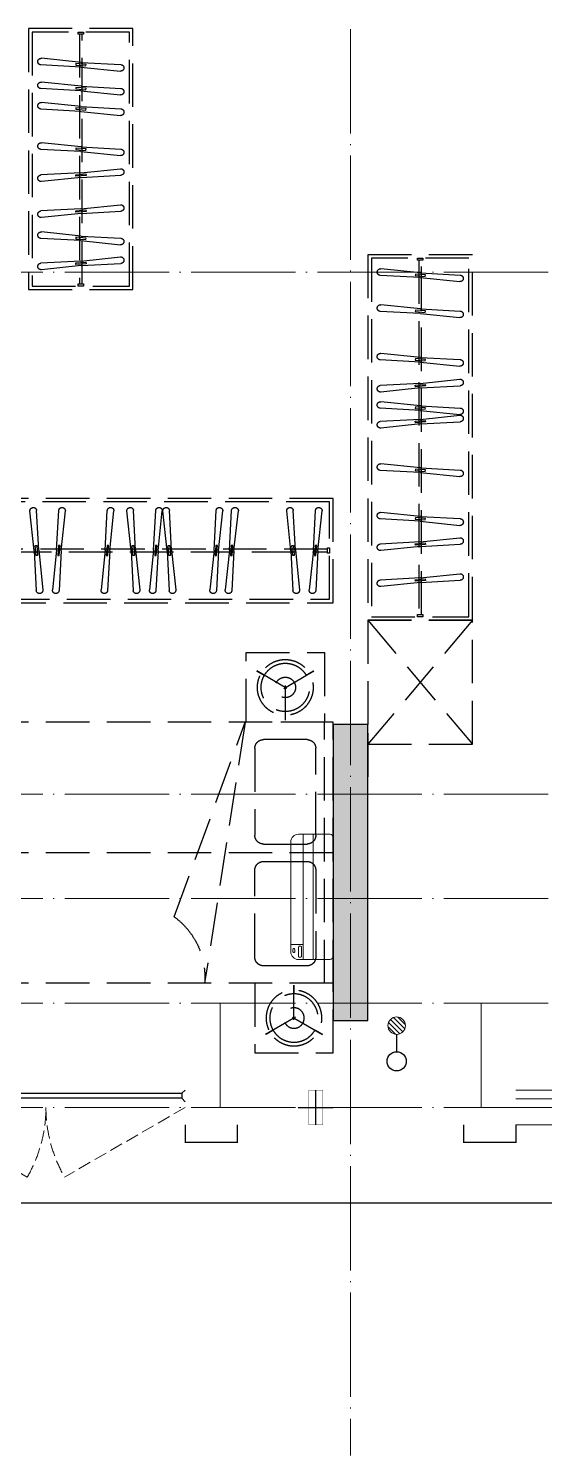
# Model space of a CAD drawing. Extents: x -518115 to 389031, y -231062 to 1628073.
# Drawn here: x 52167 to 55131, y 284615 to 292815 of the extents above; entities that cross this region are included whole.
import ezdxf

# ---------------------------------------------------------------- set-up
doc = ezdxf.new("R2010")
doc.units = 0
doc.header["$LTSCALE"] = 1000
doc.header["$MEASUREMENT"] = 0
for name, pattern in [('A户型$0$DASH', [0.35, 0.25, -0.1]), ('DASH', [0.35, 0.25, -0.1]), ('DOTE', [2.4200000000000004, 2, -0.2, 0.02, -0.2])]:
    doc.linetypes.add(name, pattern=pattern)
for name, color, linetype in [('3-栏杆1', 135, 'Continuous'), ('5fur', 250, 'Continuous'), ('COLU', 7, 'Continuous'), ('S-砼墙填充', 251, 'Continuous'), ('VPIPE-凝结', 150, 'Continuous'), ('VPIPE-废水', 31, 'Continuous'), ('机电标识类', 1, 'Continuous'), ('看线', 251, 'Continuous')]:
    doc.layers.add(name, color=color, linetype=linetype)
for name, color, linetype, lineweight in [('DOTE', 19, 'DOTE', 9), ('LVTRY', 1, 'Continuous', 13), ('WINDOW', 144, 'Continuous', 15), ('平面-栏杆', 135, 'Continuous', 15), ('平面-看线', 45, 'Continuous', 15), ('平面-空调室内机', 176, 'Continuous', 9), ('平面-空调预留孔', 173, 'Continuous', 15), ('空调', 76, 'Continuous', 13)]:
    doc.layers.add(name, color=color, linetype=linetype, lineweight=lineweight)

# ---------------------------------------------------------------- blocks, each defined once
blk = doc.blocks.new('GDGDGDSDA')
at = {"layer": 'DOTE', "linetype": 'DOTE', "ltscale": 0.3}
for p, q in [((460034.6024018053, 370658.3318268224), (460034.8407879619, 359558.331827242)), ((471334.8193115436, 366358.3318253069), (417334.819312298, 366358.3318263437)), ((471334.8193115436, 363358.3318186834), (417334.819312298, 363358.3318186834)), ((471334.8193115436, 362758.3318186833), (417334.819312298, 362758.3318186833)), ((471334.8193115436, 362158.331827242), (417334.819312298, 362158.331827242)), ((459284.815016313, 362158.331827242), (459284.8021305748, 361558.331827242)), ((460784.784949936, 362158.331827242), (460784.7978356741, 361558.331827242)), ((471334.8193115436, 361558.331827242), (417334.819312298, 361558.331827242))]:
    blk.add_line(p, q, dxfattribs=at)
blk = doc.blocks.new('dfgdfgsf')
at = {"layer": '5fur', "linetype": 'A户型$0$DASH'}
for p, q in [((2086656.552133835, -1251032.189169037), (2086626.552133835, -1251032.189169037)), ((2086626.552133835, -1251032.189169037), (2086626.552133835, -1251044.189169037)), ((2086626.552133835, -1251044.189169037), (2086656.552133835, -1251044.189169037)), ((2086649.052133835, -1251044.189169037), (2086649.052133835, -1252480.189184548)), ((2086656.552133835, -1251044.189169037), (2086656.552133835, -1251032.189169037)), ((2086640.012626641, -1251207.207411414), (2086411.06648884, -1251219.45851867)), ((2086642.065881883, -1251233.224168215), (2086414.032289928, -1251257.038125963)), ((2086640.012626641, -1251207.207411414), (2086868.046218595, -1251183.393453666)), ((2086642.065881883, -1251233.224168215), (2086871.012019684, -1251220.973060959)), ((2086640.012626641, -1251343.926958486), (2086411.06648884, -1251356.178065741)), ((2086642.065881883, -1251369.943715286), (2086414.032289928, -1251393.757673034)), ((2086640.012626641, -1251343.926958486), (2086867.572187244, -1251320.162504684)), ((2086642.065881883, -1251369.943715286), (2086871.012019684, -1251357.692608031)), ((2086640.012626641, -1251460.926958486), (2086411.06648884, -1251473.178065741)), ((2086640.012626641, -1251460.926958486), (2086868.046218595, -1251437.113000738)), ((2086642.272492185, -1251488.922138602), (2086871.012019684, -1251474.692608031)), ((2086642.065881883, -1251488.943715286), (2086414.032289928, -1251512.757673034)), ((2086640.012626641, -1251692.823365086), (2086411.06648884, -1251705.074472341)), ((2086641.958843569, -1251718.8398122), (2086413.925251614, -1251742.653769948)), ((2086640.012626641, -1251692.823365086), (2086868.046218595, -1251669.009407338)), ((2086642.065881883, -1251718.840121886), (2086871.012019684, -1251706.589014631)), ((2086640.012626641, -1251867.548872134), (2086411.06648884, -1251855.297764878)), ((2086642.065881883, -1251841.532115333), (2086414.032289928, -1251817.718157585)), ((2086640.012626641, -1251867.548872134), (2086868.046218595, -1251891.362829882)), ((2086642.065881883, -1251841.532115333), (2086871.012019684, -1251853.783222589)), ((2086642.065881883, -1252048.362897546), (2086414.032289928, -1252024.548939798)), ((2086642.065881883, -1252048.362897546), (2086871.012019684, -1252060.614004801)), ((2086640.012626641, -1252074.379654346), (2086411.06648884, -1252062.128547091)), ((2086640.012626641, -1252074.379654346), (2086868.046218595, -1252098.193612094)), ((2086640.012626641, -1252204.926958486), (2086411.06648884, -1252217.178065741)), ((2086640.00347948, -1252204.927447958), (2086868.046693073, -1252181.119012747)), ((2086642.065881883, -1252230.943715286), (2086871.012019684, -1252218.692608031)), ((2086642.065881883, -1252230.943715286), (2086414.032289928, -1252254.757673034)), ((2084706.563396991, -1252332.190617714), (2084676.563396991, -1252332.190617714)), ((2084676.563396991, -1252332.190617714), (2084676.563396991, -1252344.190617714)), ((2084676.563396991, -1252344.190617714), (2084706.563396991, -1252344.190617714)), ((2084699.063396991, -1252344.190617714), (2084699.06339699, -1254380.205847252)), ((2084706.563396991, -1252344.190617714), (2084706.563396991, -1252332.190617714)), ((2086640.012626641, -1252374.379654346), (2086411.06648884, -1252362.128547091)), ((2086642.065881883, -1252348.362897546), (2086414.032289928, -1252324.548939798)), ((2086640.012626641, -1252374.379654346), (2086868.046218595, -1252398.193612094)), ((2086642.065881883, -1252348.362897546), (2086871.012019684, -1252360.614004801)), ((2084690.023889797, -1252416.895051592), (2084461.077751995, -1252429.146158847)), ((2084692.077145038, -1252442.911808392), (2084464.043553083, -1252466.725766141)), ((2084690.023889797, -1252416.895051592), (2084918.057481751, -1252393.081093844)), ((2084692.077145038, -1252442.911808392), (2084921.023282839, -1252430.660701137)), ((2086656.552133835, -1252480.189184548), (2086626.552133835, -1252480.189184548)), ((2086626.552133835, -1252480.189184548), (2086626.552133835, -1252492.189184548)), ((2086626.552133835, -1252492.189184548), (2086656.552133835, -1252492.189184548)), ((2086656.552133835, -1252492.189184548), (2086656.552133835, -1252480.189184548)), ((2084690.023889797, -1252623.725833804), (2084461.077751995, -1252635.97694106)), ((2084690.023889797, -1252623.725833804), (2084918.057481751, -1252599.911876056)), ((2084692.077145038, -1252649.742590605), (2084464.043553083, -1252673.556548353)), ((2084692.077145038, -1252649.742590605), (2084921.023282839, -1252637.491483349)), ((2084690.023889797, -1252902.511005263), (2084461.077751995, -1252914.762112519)), ((2084691.970106725, -1252928.527452378), (2084463.93651477, -1252952.341410126)), ((2084690.023889797, -1252902.511005263), (2084918.057481751, -1252878.697047515)), ((2084692.077145038, -1252928.527762064), (2084921.023282839, -1252916.276654808)), ((2084692.077145038, -1253051.219755511), (2084464.043553083, -1253027.405797763)), ((2084690.023889797, -1253077.236512312), (2084461.077751995, -1253064.985405056)), ((2084690.023889797, -1253077.236512312), (2084918.057481751, -1253101.05047006)), ((2084692.077145038, -1253051.219755511), (2084921.023282839, -1253063.470862767)), ((2084690.023889797, -1253180.597609378), (2084461.077751995, -1253192.848716634)), ((2084690.023889797, -1253180.597609378), (2084918.057481751, -1253156.78365163)), ((2084692.077145038, -1253206.614366179), (2084921.023282839, -1253194.363258923)), ((2084690.023889797, -1253284.067294524), (2084461.077751995, -1253271.816187269)), ((2084692.077145038, -1253206.614366179), (2084464.043553083, -1253230.428323927)), ((2084692.077145038, -1253258.050537724), (2084464.043553083, -1253234.236579976)), ((2084690.023889797, -1253284.067294524), (2084918.057481751, -1253307.881252272)), ((2084692.077145038, -1253258.050537724), (2084921.023282839, -1253270.301644979)), ((2084690.023889797, -1253537.44362119), (2084917.583450399, -1253513.679167388)), ((2084690.023889797, -1253537.44362119), (2084461.077751995, -1253549.694728446)), ((2084692.077145038, -1253563.460377991), (2084464.043553083, -1253587.274335739)), ((2084692.077145038, -1253563.460377991), (2084921.023282839, -1253551.209270735)), ((2084690.023889797, -1253816.228792649), (2084461.077751995, -1253828.479899905)), ((2084691.970428869, -1253842.251259925), (2084464.043553083, -1253868.059507198)), ((2084690.023889797, -1253816.228792649), (2084918.057481751, -1253792.414834901)), ((2084692.077145038, -1253842.24554945), (2084921.023282839, -1253829.994442194)), ((2085279.320059724, -1254012.702910487), (2085255.506101976, -1253784.669318532)), ((2085305.336816525, -1254010.649655245), (2085293.085709269, -1253781.703517444)), ((2085408.697913592, -1254010.649655245), (2085420.949020847, -1253781.703517444)), ((2085434.714670392, -1254012.702910487), (2085458.52862814, -1253784.669318532)), ((2085761.529177789, -1254012.596194317), (2085735.720930516, -1253784.669318532)), ((2085787.551645065, -1254010.649655245), (2085775.300537809, -1253781.703517444)), ((2085850.034887904, -1254012.702910487), (2085826.220930156, -1253784.669318532)), ((2085876.051644705, -1254010.649655245), (2085863.800537449, -1253781.703517444)), ((2086119.697916623, -1254010.649655245), (2086131.949023878, -1253781.703517444)), ((2086145.714673423, -1254012.702910487), (2086169.528631171, -1253784.669318532)), ((2086197.150844968, -1254012.702910487), (2086173.33688722, -1253784.669318532)), ((2086223.167601769, -1254010.649655245), (2086210.916494513, -1253781.703517444)), ((2086326.528698835, -1254010.649655245), (2086338.779806091, -1253781.703517444)), ((2086352.545455636, -1254012.702910487), (2086376.359413384, -1253784.669318532)), ((2086475.237758769, -1254012.595872173), (2086451.423801021, -1253784.562280218)), ((2086501.254205884, -1254010.649655245), (2086489.003098628, -1253781.703517444)), ((2086754.022620542, -1254012.702910487), (2086730.208662794, -1253784.669318532)), ((2086780.039377343, -1254010.649655245), (2086767.788270087, -1253781.703517444)), ((2086883.40047441, -1254010.649655245), (2086895.651581665, -1253781.703517444)), ((2086909.41723121, -1254012.702910487), (2086933.231188958, -1253784.669318532)), ((2084692.077145038, -1253962.23498511), (2084464.043553083, -1253938.421027362)), ((2084690.023889797, -1253988.251741911), (2084461.077751995, -1253976.000634655)), ((2084690.023889797, -1253988.251741911), (2084918.057481751, -1254012.065699659)), ((2084692.077145038, -1253962.23498511), (2084921.023282839, -1253974.486092366)), ((2085223.574590463, -1253997.189162439), (2085211.574590463, -1253997.189162439)), ((2085211.574590463, -1253997.189162439), (2085211.574590463, -1254027.189162439)), ((2085223.574590463, -1254027.189162439), (2085223.574590463, -1253997.189162439)), ((2087059.574593433, -1254019.689162439), (2085223.574590463, -1254019.689162439)), ((2085279.320059724, -1254012.702910487), (2085291.57116698, -1254241.649048288)), ((2085305.336327052, -1254010.640508084), (2085329.144762263, -1254238.683721677)), ((2085408.697913592, -1254010.649655245), (2085384.883955844, -1254238.6832472)), ((2085434.714670392, -1254012.702910487), (2085422.463563137, -1254241.649048288)), ((2085761.534888264, -1254012.702910487), (2085773.78599552, -1254241.649048288)), ((2085787.551645065, -1254010.649655245), (2085811.365602813, -1254238.6832472)), ((2085850.034887904, -1254012.702910487), (2085862.28599516, -1254241.649048288)), ((2085876.051644705, -1254010.649655245), (2085899.865602453, -1254238.6832472)), ((2086119.697916623, -1254010.649655245), (2086095.883958875, -1254238.6832472)), ((2086145.714673423, -1254012.702910487), (2086133.463566168, -1254241.649048288)), ((2086197.150844968, -1254012.702910487), (2086209.401952224, -1254241.649048288)), ((2086223.167601769, -1254010.649655245), (2086246.981559517, -1254238.6832472)), ((2086326.528698835, -1254010.649655245), (2086302.714741087, -1254238.6832472)), ((2086352.545455636, -1254012.702910487), (2086340.29434838, -1254241.649048288)), ((2086475.237449083, -1254012.702910487), (2086487.488556339, -1254241.649048288)), ((2086501.254205884, -1254010.649655245), (2086525.068163632, -1254238.6832472)), ((2086754.022620542, -1254012.702910487), (2086766.273727798, -1254241.649048288)), ((2086780.039377343, -1254010.649655245), (2086803.853335091, -1254238.6832472)), ((2086883.40047441, -1254010.649655245), (2086859.586516662, -1254238.6832472)), ((2086909.41723121, -1254012.702910487), (2086897.166123955, -1254241.649048288)), ((2085211.574590463, -1254027.189162439), (2085223.574590463, -1254027.189162439)), ((2084690.023889797, -1254195.082524123), (2084461.077751995, -1254182.831416868)), ((2084692.077145038, -1254169.065767323), (2084464.043553083, -1254145.251809575)), ((2084692.077145038, -1254169.065767323), (2084921.023282839, -1254181.316874578)), ((2084690.023889797, -1254195.082524123), (2084918.057481751, -1254218.896481871)), ((2084391.563396981, -1254412.205847252), (2084991.564100249, -1255125.051658737)), ((2084391.565238085, -1255125.051658737), (2084391.563396981, -1254412.205847252)), ((2084991.563396992, -1254412.205847252), (2084391.565238085, -1255125.051658737)), ((2084391.565238083, -1254412.205847252), (2084991.564100248, -1254412.205847252)), ((2084706.56339699, -1254380.205847252), (2084676.56339699, -1254380.205847252)), ((2084676.56339699, -1254380.205847252), (2084676.56339699, -1254392.205847252)), ((2084676.56339699, -1254392.205847252), (2084706.56339699, -1254392.205847252)), ((2084706.56339699, -1254392.205847252), (2084706.56339699, -1254380.205847252)), ((2084991.563396992, -1254412.205847252), (2084991.564100249, -1255125.051658737)), ((2085241.466386358, -1254598.492976889), (2085241.466386358, -1254998.492976889)), ((2085691.466386358, -1254598.492976889), (2085241.466386358, -1254598.492976889)), ((2085691.466386358, -1254998.492976889), (2085691.466386358, -1254598.492976889)), ((2085475.714344077, -1254803.832287767), (2085302.771743867, -1254703.983830982)), ((2085457.218428639, -1254803.832287767), (2085630.161028848, -1254703.983830982)), ((2085466.466386358, -1254787.814355132), (2085466.466386358, -1254987.511268702)), ((2085191.564099533, -1254998.492976889), (2087216.39900661, -1254998.492976889)), ((2085191.564099533, -1256498.49297689), (2085191.564099533, -1254998.492976889)), ((2085241.466386358, -1254998.492976889), (2085691.466386358, -1254998.492976889)), ((2085241.564099533, -1256498.49297689), (2085241.564099533, -1254998.492976889)), ((2086104.998289104, -1256116.465254213), (2085696.257620123, -1254998.492976889)), ((2085696.257620123, -1254998.492976889), (2085930.237512444, -1256498.492976889)), ((2084991.564100249, -1255125.051658737), (2084391.565238085, -1255125.051658737)), ((2085191.564099533, -1255748.49297689), (2088191.564294286, -1255748.49297689)), ((2085191.564099533, -1256898.49297689), (2085191.564099533, -1256498.49297689)), ((2085191.564099533, -1256498.49297689), (2085641.564099533, -1256498.49297689)), ((2085191.564099533, -1256498.492976889), (2087216.39900661, -1256498.492976888)), ((2085191.564099533, -1256498.492976889), (2087216.39900661, -1256498.492976888)), ((2085416.564099533, -1256709.171598647), (2085416.564099533, -1256509.474685076)), ((2085641.564099533, -1256498.49297689), (2085641.564099533, -1256898.49297689)), ((2085425.812057252, -1256693.153666011), (2085252.869457043, -1256793.002122797)), ((2085407.316141815, -1256693.153666011), (2085580.258742023, -1256793.002122796)), ((2085641.564099533, -1256898.49297689), (2085191.564099533, -1256898.49297689))]:
    blk.add_line(p, q, dxfattribs=at)
for points in [[(2086941.552133844, -1252512.189184548), (2086341.552133826, -1252512.189184548), (2086341.552133826, -1251012.189169037), (2086941.552133844, -1251012.189169037)], [(2086921.552133844, -1252492.189184548), (2086361.552133826, -1252492.189184548), (2086361.552133826, -1251032.189169037), (2086921.552133844, -1251032.189169037)], [(2086669.975935881, -1251222.303577964), (2086612.130426479, -1251226.868774013), (2086611.446011676, -1251218.196567505), (2086669.291521079, -1251213.631371456)], [(2086669.975935881, -1251359.023125037), (2086612.130426479, -1251363.588321085), (2086611.446011676, -1251354.916114577), (2086669.291521079, -1251350.350918529)], [(2086669.975935881, -1251476.023125037), (2086612.130426479, -1251480.588321085), (2086611.446011676, -1251471.916114577), (2086669.291521079, -1251467.350918529)], [(2086669.975935881, -1251707.919531636), (2086612.130426479, -1251712.484727685), (2086611.446011676, -1251703.812521177), (2086669.291521079, -1251699.247325129)], [(2086669.975935881, -1251852.452705584), (2086612.130426479, -1251847.887509534), (2086611.446011676, -1251856.559716042), (2086669.291521079, -1251861.124912091)], [(2086669.975935881, -1252059.283487796), (2086612.130426479, -1252054.718291747), (2086611.446011676, -1252063.390498255), (2086669.291521079, -1252067.955694304)], [(2086669.975935881, -1252220.023125037), (2086612.130426479, -1252224.588321085), (2086611.446011676, -1252215.916114577), (2086669.291521079, -1252211.350918529)], [(2084991.563396999, -1254412.205847252), (2084391.563396981, -1254412.205847252), (2084391.563396981, -1252312.190617714), (2084991.563396999, -1252312.190617714)], [(2084971.563396999, -1254392.205847252), (2084411.563396981, -1254392.205847252), (2084411.563396981, -1252332.190617714), (2084971.563396999, -1252332.190617714)], [(2086669.975935881, -1252359.283487796), (2086612.130426479, -1252354.718291747), (2086611.446011676, -1252363.390498255), (2086669.291521079, -1252367.955694304)], [(2084719.987199037, -1252431.991218142), (2084662.141689634, -1252436.556414191), (2084661.457274832, -1252427.884207683), (2084719.302784235, -1252423.319011634)], [(2084719.987199037, -1252638.822000355), (2084662.141689634, -1252643.387196403), (2084661.457274832, -1252634.714989895), (2084719.302784235, -1252630.149793847)], [(2084719.987199037, -1252917.607171813), (2084662.141689634, -1252922.172367863), (2084661.457274832, -1252913.500161355), (2084719.302784235, -1252908.934965306)], [(2084719.987199037, -1253062.140345762), (2084662.141689634, -1253057.575149712), (2084661.457274832, -1253066.24735622), (2084719.302784235, -1253070.812552269)], [(2084719.987199037, -1253195.693775929), (2084662.141689634, -1253200.258971978), (2084661.457274832, -1253191.58676547), (2084719.302784235, -1253187.021569421)], [(2084719.987199037, -1253268.971127974), (2084662.141689634, -1253264.405931924), (2084661.457274832, -1253273.078138432), (2084719.302784235, -1253277.643334482)], [(2084719.987199036, -1253552.539787741), (2084662.141689634, -1253557.104983789), (2084661.457274832, -1253548.432777281), (2084719.302784234, -1253543.867581233)], [(2085191.574590463, -1254312.189162448), (2085191.574590463, -1253712.18916243), (2087091.574593433, -1253712.18916243), (2087091.574593433, -1254312.189162448)], [(2085211.574590463, -1254292.189162448), (2085211.574590463, -1253732.18916243), (2087071.574593433, -1253732.18916243), (2087071.574593433, -1254292.189162448)], [(2084719.987199036, -1253831.324959199), (2084662.141689634, -1253835.890155249), (2084661.457274832, -1253827.217948741), (2084719.302784234, -1253822.652752692)], [(2084719.987199036, -1253973.155575361), (2084662.141689634, -1253968.590379311), (2084661.457274832, -1253977.262585819), (2084719.302784234, -1253981.827781868)], [(2085290.240649974, -1254040.612964485), (2085285.675453925, -1253982.767455083), (2085294.347660433, -1253982.083040281), (2085298.912856482, -1254039.928549683)], [(2085423.794080142, -1254040.612964485), (2085428.359276191, -1253982.767455083), (2085419.687069683, -1253982.083040281), (2085415.121873634, -1254039.928549683)], [(2085772.455478515, -1254040.612964485), (2085767.890282466, -1253982.767455083), (2085776.562488974, -1253982.083040281), (2085781.127685022, -1254039.928549683)], [(2085860.955478155, -1254040.612964485), (2085856.390282105, -1253982.767455083), (2085865.062488613, -1253982.083040281), (2085869.627684662, -1254039.928549683)], [(2086134.794083173, -1254040.612964485), (2086139.359279223, -1253982.767455083), (2086130.687072715, -1253982.083040281), (2086126.121876665, -1254039.928549683)], [(2086208.071435218, -1254040.612964485), (2086203.506239169, -1253982.767455083), (2086212.178445677, -1253982.083040281), (2086216.743641726, -1254039.928549683)], [(2086341.624865385, -1254040.612964485), (2086346.190061435, -1253982.767455083), (2086337.517854927, -1253982.083040281), (2086332.952658878, -1254039.928549683)], [(2086486.158039334, -1254040.612964485), (2086481.592843284, -1253982.767455083), (2086490.265049792, -1253982.083040281), (2086494.830245841, -1254039.928549683)], [(2086764.943210792, -1254040.612964485), (2086760.378014744, -1253982.767455083), (2086769.050221252, -1253982.083040281), (2086773.6154173, -1254039.928549683)], [(2086898.49664096, -1254040.612964485), (2086903.061837009, -1253982.767455083), (2086894.389630501, -1253982.083040281), (2086889.824434452, -1254039.928549683)], [(2084719.987199036, -1254179.986357573), (2084662.141689634, -1254175.421161524), (2084661.457274832, -1254184.093368032), (2084719.302784234, -1254188.658564081)]]:
    blk.add_lwpolyline(points, close=True, dxfattribs=at)
for points in [[(2086634.052133851, -1252480.189184548), (2086634.052133851, -1251044.189169037)], [(2084684.063397006, -1254380.205847252), (2084684.063397006, -1252344.190617714)], [(2085223.574590463, -1254004.689162455), (2087059.574593433, -1254004.689162455)]]:
    blk.add_lwpolyline(points, dxfattribs=at)
for points, const_width in [([(2085346.242936648, -1254729.081935836), (2085302.771743868, -1254703.983830982)], 8.88888888888889), ([(2085586.689836067, -1254729.081935836), (2085630.161028848, -1254703.983830982)], 8.888888888888888), ([(2085466.466386358, -1254937.315058994), (2085466.466386358, -1254987.511268702)], 8.88888888888889), ([(2085416.564099533, -1256559.670894784), (2085416.564099533, -1256509.474685076)], 8.88888888888889), ([(2085296.340649824, -1256767.904017943), (2085252.869457043, -1256793.002122797)], 8.88888888888889), ([(2085536.787549243, -1256767.904017942), (2085580.258742024, -1256793.002122796)], 8.888888888888888)]:
    blk.add_lwpolyline(points, dxfattribs=dict(at, const_width=const_width))
for points in [[(2085341.564099533, -1255098.49297689), (2085591.564099533, -1255098.49297689, -0.4142135623731003), (2085641.564099533, -1255148.49297689), (2085641.564099533, -1255648.492976889, -0.4142135623730904), (2085591.564099533, -1255698.492976889), (2085341.564099533, -1255698.492976889, -0.4142135623730999), (2085291.564099533, -1255648.492976889), (2085291.564099533, -1255148.49297689, -0.4142135623730897)], [(2085341.564099533, -1256398.492976889), (2085591.564099533, -1256398.492976889, 0.4142135623731003), (2085641.564099533, -1256348.492976889), (2085641.564099533, -1255848.492976889, 0.4142135623730904), (2085591.564099533, -1255798.492976889), (2085341.564099533, -1255798.492976889, 0.4142135623730999), (2085291.564099533, -1255848.492976889), (2085291.564099533, -1256348.492976889, 0.4142135623730897)]]:
    blk.add_lwpolyline(points, format="xyb", close=True, dxfattribs=at)
for centre, radius, start, end in [((2086412.549389384, -1251238.248322315), 18.84219772992773, 94.51245805934676, 274.5124580593468), ((2086869.52911914, -1251202.183257312), 18.84219772992773, 274.5124580593468, 94.51245805934676), ((2086412.549389384, -1251374.967869388), 18.84219772992773, 94.51245805934676, 274.5124580593468), ((2086869.52911914, -1251338.902804384), 18.84219772992773, 274.5124580593468, 94.51245805934676), ((2086413.467632937, -1251492.892270836), 19.86740246134075, 97.25134376341428, 271.6272697501093), ((2086869.52911914, -1251455.902804384), 18.84219772992773, 274.5124580593468, 94.51245805934676), ((2086412.44235107, -1251723.863966302), 18.84219772992773, 94.51245805934676, 274.5124580593468), ((2086869.52911914, -1251687.799210984), 18.84219772992773, 274.5124580593468, 94.51245805934676), ((2086412.549389384, -1251836.507961232), 18.84219772992773, 85.4875419406524, 265.4875419406524), ((2086869.52911914, -1251872.573026235), 18.84219772992773, 265.4875419406524, 85.4875419406524), ((2086412.549389384, -1252043.338743445), 18.84219772992773, 85.4875419406524, 265.4875419406524), ((2086869.52911914, -1252079.403808448), 18.84219772992773, 265.4875419406524, 85.4875419406524), ((2086412.549389384, -1252235.967869388), 18.84219772992773, 94.51245805934676, 274.5124580593468), ((2086869.52911914, -1252199.902804384), 18.84219772992773, 274.5124580593468, 94.51245805934676), ((2086412.549389384, -1252343.338743445), 18.84219772992773, 85.4875419406524, 265.4875419406524), ((2086869.52911914, -1252379.403808448), 18.84219772992773, 265.4875419406524, 85.4875419406524), ((2084462.560652539, -1252447.935962493), 18.84219772992773, 94.51245805934718, 274.5124580593472), ((2084919.540382296, -1252411.87089749), 18.84219772992773, 274.5124580593472, 94.51245805934718), ((2084919.540382296, -1252618.701679702), 18.84219772992773, 274.5124580593472, 94.51245805934718), ((2084462.560652539, -1252654.766744706), 18.84219772992773, 94.51245805934718, 274.5124580593472), ((2084462.453614226, -1252933.55160648), 18.84219772992773, 94.51245805934718, 274.5124580593472), ((2084919.540382296, -1252897.486851162), 18.84219772992773, 274.5124580593472, 94.51245805934718), ((2084462.560652539, -1253046.195601409), 18.84219772992773, 85.48754194065283, 265.4875419406528), ((2084919.540382296, -1253082.260666413), 18.84219772992773, 265.4875419406528, 85.48754194065283), ((2084462.560652539, -1253211.63852028), 18.84219772992773, 94.51245805934718, 274.5124580593472), ((2084919.540382296, -1253175.573455277), 18.84219772992773, 274.5124580593472, 94.51245805934718), ((2084462.560652539, -1253253.026383623), 18.84219772992773, 85.48754194065283, 265.4875419406528), ((2084919.540382296, -1253289.091448626), 18.84219772992773, 265.4875419406528, 85.48754194065283), ((2084919.540382296, -1253532.419467088), 18.84219772992773, 274.5124580593472, 94.51245805934718), ((2084462.560652539, -1253568.484532092), 18.84219772992773, 94.51245805934718, 274.5124580593472), ((2085274.295905622, -1253783.186417988), 18.84219772992773, 4.512458059346772, 184.5124580593468), ((2085439.738824493, -1253783.186417988), 18.84219772992773, 355.4875419406524, 175.4875419406532), ((2085755.582306145, -1253784.101224039), 19.86347544868245, 6.933041156339388, 181.637510985777), ((2085845.010733803, -1253783.186417988), 18.84219772992773, 4.512458059346772, 184.5124580593468), ((2086150.738827524, -1253783.186417988), 18.84219772992773, 355.4875419406524, 175.4875419406532), ((2086192.126690867, -1253783.186417988), 18.84219772992773, 4.512458059346772, 184.5124580593468), ((2086357.569609738, -1253783.186417988), 18.84219772992773, 355.4875419406524, 175.4875419406532), ((2086470.213604667, -1253783.079379674), 18.84219772992773, 4.512458059346772, 184.5124580593468), ((2086748.998466441, -1253783.186417988), 18.84219772992773, 4.512458059346772, 184.5124580593468), ((2086914.441385311, -1253783.186417988), 18.84219772992773, 355.4875419406524, 175.4875419406532), ((2084463.47545859, -1253848.19813157), 19.86347544868245, 96.93304115633904, 271.6375109857768), ((2084919.540382296, -1253811.204638548), 18.84219772992773, 274.5124580593472, 94.51245805934718), ((2084462.560652539, -1253957.210831008), 18.84219772992773, 85.48754194065283, 265.4875419406528), ((2084919.540382296, -1253993.275896012), 18.84219772992773, 265.4875419406528, 85.48754194065283), ((2084462.560652539, -1254164.041613222), 18.84219772992773, 85.48754194065283, 265.4875419406528), ((2084919.540382296, -1254200.106678225), 18.84219772992773, 265.4875419406528, 85.48754194065283), ((2085310.360970626, -1254240.166147745), 18.84219772992773, 184.5124580593468, 4.512458059346772), ((2085403.67375949, -1254240.166147745), 18.84219772992773, 175.4875419406532, 355.4875419406524), ((2085792.575799167, -1254240.166147745), 18.84219772992773, 184.5124580593468, 4.512458059346772), ((2085881.075798807, -1254240.166147745), 18.84219772992773, 184.5124580593468, 4.512458059346772), ((2086114.673762521, -1254240.166147745), 18.84219772992773, 175.4875419406532, 355.4875419406524), ((2086228.19175587, -1254240.166147745), 18.84219772992773, 184.5124580593468, 4.512458059346772), ((2086321.504544734, -1254240.166147745), 18.84219772992773, 175.4875419406532, 355.4875419406524), ((2086506.278359985, -1254240.166147745), 18.84219772992773, 184.5124580593468, 4.512458059346772), ((2086785.063531445, -1254240.166147745), 18.84219772992773, 184.5124580593468, 4.512458059346772), ((2086878.376320308, -1254240.166147745), 18.84219772992773, 175.4875419406532, 355.4875419406524), ((2086356.608613892, -1256462.552364921), 427.8832127323753, 126.0176927710526, 184.8183113888535)]:
    blk.add_arc(centre, radius, start, end, dxfattribs=at)
at = {"layer": '5fur', "linetype": 'A户型$0$DASH', "extrusion": (0, 0, -1)}
for major_axis, ratio, start_param, end_param in [((113.2638872716998, 113.2638872716998), 0.9999999999997511, 4.712388980384682, 10.99557428756427), ((98.16203563551878, 98.16203563551878), 0.999999999998388, 4.712388980384681, 10.99557428756427), ((41.53009199966709, 41.53009199966709), 0.9999999999975253, 4.71238898038469, 10.99557428756428)]:
    blk.add_ellipse((2085466.466386358, -1254798.492976889), major_axis=major_axis, ratio=ratio, start_param=start_param, end_param=end_param, dxfattribs=at)
at = {"layer": '5fur', "linetype": 'A户型$0$DASH'}
for major_axis, ratio, start_param, end_param in [((113.2638872716998, -113.2638872716998), 0.9999999999997511, 4.712388980384682, 10.99557428756427), ((98.16203563551876, -98.16203563551879), 0.999999999998388, 4.712388980384681, 10.99557428756427), ((41.53009199966708, -41.53009199966709), 0.9999999999975253, 4.71238898038469, 10.99557428756428)]:
    blk.add_ellipse((2085416.564099533, -1256698.49297689), major_axis=major_axis, ratio=ratio, start_param=start_param, end_param=end_param, dxfattribs=at)
blk = doc.blocks.new('A$C001338C2')
for p, q in [((-1.49359439092e-05, 248.6000576173246), (-2.84423585981e-05, 22.0000576172315)), ((844.9999883423079, 303.6000072514144), (54.99998834231155, 303.6000543390692)), ((109.0525457565491, 214.7673082745569), (109.0525510513944, 303.6000511174025)), ((899.9999715576414, 22.00000397306576), (899.9999850640525, 248.6000039731589)), ((21.99997024633922, 5.63059293199e-05), (877.9999702463392, 5.2843679441e-06))]:
    blk.add_line(p, q)
at = {"lineweight": 5}
for p, q in [((899.9999830474662, 214.7672611304297), (-1.69525337697e-05, 214.7673147745954)), ((899.9999787804518, 143.1781611304468), (-2.12195482163e-05, 143.1782147746126))]:
    blk.add_line(p, q, dxfattribs=at)
for points in [[(89.24090579471158, 226.3562818807586), (22.19125331861505, 226.3562858772129, -0.414213562372504), (16.6912536464406, 231.8562862050385), (16.69125431894281, 243.1390318179401, -0.414213562373095), (22.19125464676836, 248.6390314901146), (89.24090712286488, 248.6390274936603, -0.414213562373095), (94.74090679503934, 243.1390271658347), (94.74090612253713, 231.8562815529331, -0.414213562373095)], [(73.08482630450817, 275.0144977724194), (56.77886350143308, 275.0144987443309, -0.414213562373095), (51.27886382925863, 280.5144990721565), (51.27886400034913, 283.3844664433818, -0.414213562373095), (56.77886432817468, 288.8844661155563), (73.08482713124977, 288.8844651436448, -0.4142135623732024), (78.58482680342422, 283.3844648158192), (78.58482663233372, 280.5144974445939, -0.414213562373095)]]:
    blk.add_lwpolyline(points, format="xyb", close=True)
for centre, radius, start, end in [((54.99998506405609, 248.6000543390692), 55.0000000000001, 89.99999658490542, 179.9999965849054), ((844.9999850640525, 248.6000072514144), 55.0000000000001, 359.9999965849054, 89.99999658490542), ((21.9999715576414, 22.00005630592932), 22.00000000000004, 179.9999965849054, 269.9999965849054), ((877.9999715576414, 22.00000528436794), 22.00000000000004, 269.9999965849054, 359.9999965849054)]:
    blk.add_arc(centre, radius, start, end)
blk = doc.blocks.new('ASDFSD')
at = {"layer": '3-栏杆1', "color": 5}
for p, q in [((681762.5879415963, 334937.5442401596), (681742.3193111992, 334955.3318184742)), ((681742.3193111992, 334955.3318184742), (681762.5879414161, 334937.5442403179)), ((681742.3193347491, 334888.4150854239), (681762.5879414133, 334908.2619604596)), ((681762.5879414161, 334937.5442403179), (681762.5879414133, 334908.2619604596)), ((683322.0506670028, 334937.4781505512), (681762.5879414163, 334937.5226424761)), ((681762.5879414135, 334908.2403724216), (683322.0506670056, 334908.1959003614)), ((683322.0506668226, 334937.5442278689), (683342.3192972196, 334955.3318061834)), ((683342.3192972196, 334955.3318061834), (683322.0506670028, 334937.5442280272)), ((683322.0506670028, 334937.5442280272), (683322.0506670056, 334908.2619481689)), ((683322.0506670056, 334908.2619481689), (683342.3192736697, 334888.4150731332)), ((683342.3192736697, 334888.4150731332), (683322.0506670056, 334908.2619481689))]:
    blk.add_line(p, q, dxfattribs=at)
blk = doc.blocks.new('$lvtry$00000171')
for p, q in [((-74.24621202462731, 10.60660171788186), (-10.60660171788186, 74.24621202462731)), ((-69.81875867368217, -27.39235180270043), (27.39235180242758, 69.81875867368217)), ((-53.03300858900184, -53.03300858886359), (53.03300858900184, 53.03300858886359)), ((-27.39235180242758, -69.81875867368217), (69.81875867368217, 27.39235180270043)), ((10.60660171788186, -74.24621202462731), (74.24621202462731, -10.60660171788186))]:
    blk.add_line(p, q)
blk.add_circle((0, 0), 75)
blk.add_point((0, 0))
blk = doc.blocks.new('GDGDGRD')
at = {"layer": 'S-砼墙填充'}
h = blk.add_hatch(color=256, dxfattribs=at)
h.dxf.hatch_style = 1
h.paths.add_polyline_path([(429816.568211176, 288315.3630931432), (429816.5682116579, 288565.3638601754), (429816.5682116579, 288765.3638601754), (429816.5682118596, 288515.3630931432), (429816.5682114563, 288815.3646272075), (430016.5682111122, 288815.3646272075), (430016.5682108584, 287115.363093024), (429816.5682111839, 287115.363093024)])
at = {"layer": 'COLU', "color": 6}
blk.add_lwpolyline([(429816.568211176, 288315.3630931432), (429816.5682116579, 288565.3638601754), (429816.5682116579, 288765.3638601754), (429816.5682118596, 288515.3630931432), (429816.5682114563, 288815.3646272075), (430016.5682111122, 288815.3646272075), (430016.5682108584, 287115.363093024), (429816.5682111839, 287115.363093024), (429816.568211176, 288315.3630931432)], close=True, dxfattribs=at)
blk = doc.blocks.new('dongkong')
blk.add_wipeout([(-603756.0415179721, 210770.96306340612), (-603756.0415180603, 210570.80961624245), (-603836.0415181214, 210570.80961593534), (-603836.0415181519, 210770.96306307407)])
at = {"layer": '机电标识类', "color": 250, "linetype": 'DASH', "ltscale": 400}
for p, q in [((-603796.0415180789, 210770.9630630909), (-603796.0415180789, 210570.8096162414)), ((-603896.0415180789, 210670.6929921169), (-603696.0415180789, 210670.6929921169))]:
    blk.add_line(p, q, dxfattribs=at)
at = {"layer": '空调', "color": 6, "linetype": 'DASH', "const_width": 2}
blk.add_lwpolyline([(-603756.0415180789, 210770.9630630909), (-603756.0415180789, 210570.8096162414), (-603836.0415180789, 210570.8096162414), (-603836.0415180789, 210770.9630630909)], close=True, dxfattribs=at)

msp = doc.modelspace()

# ---------------------------------------------------------------- linework, layer by layer
at = {"color": 30, "const_width": 8}
for points in [[(53366.5787028888, 286515.3625718396), (53366.5787028888, 286415.3625718396), (53066.5787028888, 286415.3625718396), (53066.57870288508, 286515.3630855429)], [(54966.57870277332, 286515.3625717784), (54966.57870277332, 286415.3625717784), (54666.57870277332, 286415.3625717784), (54666.57870276959, 286515.3630854817)]]:
    msp.add_lwpolyline(points, dxfattribs=at)
at = {"layer": 'VPIPE-凝结', "ltscale": 0.1}
msp.add_lwpolyline([(54281.56104417314, 286935.3630862321), (54281.56104417314, 287035.3630862321)], dxfattribs=at)
at = {"layer": 'VPIPE-废水'}
msp.add_circle((54281.56104417314, 286880.3630862321), 55, dxfattribs=at)
at = {"layer": 'WINDOW', "color": 250, "linetype": 'DASH', "ltscale": 0.3}
for points in [[(51466.57870314358, 286615.3630862411), (52159.39902617654, 286215.3630862391, 0.1316524975905399), (52266.57870314998, 286615.3630862488)], [(53066.57870315626, 286615.3630862411), (52373.7583801233, 286215.3630862391, -0.1316524975905399), (52266.57870314986, 286615.3630862488)]]:
    msp.add_lwpolyline(points, format="xyb", dxfattribs=at)
at = {"layer": '平面-栏杆'}
for points in [[(54966.57870277308, 286665.3630861068), (59616.57870276936, 286665.3630845657)], [(54966.57870277308, 286615.3630861078), (59616.57870276936, 286615.3630845657)]]:
    msp.add_lwpolyline(points, dxfattribs=at)
at = {"layer": '平面-看线'}
msp.add_lwpolyline([(54966.57870277308, 286715.3630861061), (59616.57870276936, 286715.3630845655)], dxfattribs=at)
at = {"layer": '平面-看线', "linetype": 'DASH'}
msp.add_lwpolyline([(54966.57870277308, 286515.3630861092), (59616.57872098789, 286515.3639606856)], dxfattribs=at)
at = {"layer": '看线', "color": 201}
msp.add_lwpolyline([(60916.57867612375, 287265.3630942733), (60916.57867216185, 286065.3630949532), (40566.57769189449, 286065.3630949532), (40566.58289205714, 287565.3630937836), (38316.57870247227, 287565.3630863904)], dxfattribs=at)

# ---------------------------------------------------------------- block references
msp.add_blockref('GDGDGDSDA', (-406018.2406094485, -74942.96873280557))
at = {"xscale": -1}
for name, p in [('GDGDGRD', (483933.1574049445, -2.328306436538696e-10)), ('ASDFSD', (734808.8980143932, -48239.96873280557))]:
    msp.add_blockref(name, p, dxfattribs=at)
at = {"layer": 'LVTRY', "xscale": 0.6666666667107825, "yscale": 0.6666666667107825, "rotation": 269.9999999939778}
msp.add_blockref('$lvtry$00000171', (54281.5610441732, 287085.3630862354), dxfattribs=at)
at = {"layer": 'WINDOW', "xscale": -1}
msp.add_blockref('dfgdfgsf', (2139108.153293439, 1543827.552252825), dxfattribs=at)
at = {"layer": '平面-空调预留孔', "xscale": 0.800000000046565, "yscale": 0.800000000046565, "zscale": 0.800000000046565, "rotation": 90.00000023343017}
msp.add_blockref('A$C001338C2', (53916.38736081205, 287465.3631233617), dxfattribs=at)

# ---------------------------------------------------------------- next in the draw order: block references
at = {"layer": '平面-空调室内机', "ltscale": 0.3, "xscale": -1, "rotation": 180}
msp.add_blockref('dongkong', (657612.4946605117, 497286.1807568554), dxfattribs=at)

doc.saveas('drawing.dxf')
